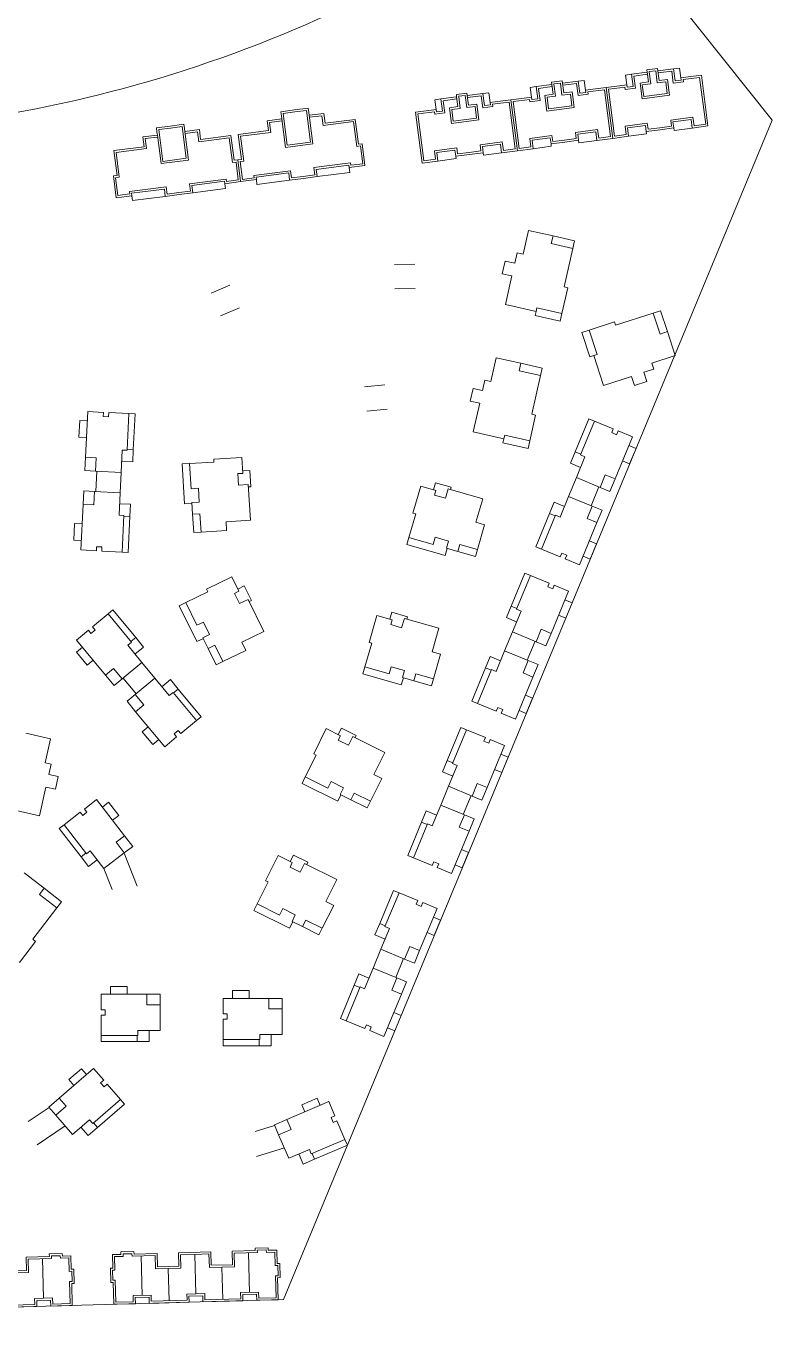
# Model space of a CAD drawing. Extents: x 188590 to 251590, y -4075 to 40422.
# Drawn here: x 201238 to 203437, y -1087 to 2738 of the extents above; entities that cross this region are included whole.
import ezdxf

# ---------------------------------------------------------------- set-up
doc = ezdxf.new("R2010")
doc.units = 0
doc.header["$LTSCALE"] = 1000
doc.header["$MEASUREMENT"] = 0
doc.layers.add('140', color=2, linetype='Continuous', lineweight=5)

msp = doc.modelspace()

# ---------------------------------------------------------------- linework, layer by layer
at = {"layer": '140', "color": 7}
for p, q in [((203437.1, 2460.8), (202849.9, 3198.3)), ((203069.3, 2602.1), (203022.9, 2596.1)), ((203099.3, 2613.3), (203068.4, 2609.3)), ((203068.4, 2609.3), (203069.3, 2602.1)), ((203069.3, 2602.1), (203073, 2573.6)), ((203094.2, 2606.5), (203075.1, 2604.1)), ((203075.1, 2604.1), (203075.3, 2602.9)), ((203075.3, 2602.9), (203079.7, 2568.4)), ((203098.8, 2570.8), (203094.2, 2606.5)), ((203100.3, 2606.1), (203099.3, 2613.3)), ((203104, 2577.6), (203099.3, 2613.3)), ((203146.7, 2612.1), (203100.3, 2606.1)), ((203141.5, 2605.4), (203101, 2600.2)), ((203146.1, 2569.7), (203141.5, 2605.4)), ((203164.5, 2614.5), (203146.7, 2612.1)), ((203151.3, 2576.4), (203146.7, 2612.1)), ((203168.2, 2585.9), (203164.5, 2614.5)), ((202788.5, 2565.7), (202742.1, 2559.7)), ((202818.5, 2576.9), (202787.5, 2572.9)), ((202787.5, 2572.9), (202788.5, 2565.7)), ((202788.5, 2565.7), (202792.2, 2537.2)), ((202813.3, 2570.2), (202794.3, 2567.7)), ((202794.3, 2567.7), (202794.4, 2566.5)), ((202794.4, 2566.5), (202798.9, 2532)), ((202817.9, 2534.5), (202813.3, 2570.2)), ((202819.4, 2569.7), (202818.5, 2576.9)), ((202823.1, 2541.2), (202818.5, 2576.9)), ((202865.8, 2575.8), (202819.4, 2569.7)), ((202860.6, 2569), (202820.2, 2563.8)), ((202865.3, 2533.3), (202860.6, 2569)), ((202883.7, 2578.1), (202865.8, 2575.8)), ((202870.4, 2540.1), (202865.8, 2575.8)), ((202887.4, 2549.5), (202883.7, 2578.1)), ((203008.8, 2565.2), (202987.3, 2562.5)), ((203005.1, 2593.8), (203022.9, 2596.1)), ((203008.8, 2565.2), (203005.1, 2593.8)), ((203009.7, 2558.1), (203008.8, 2565.2)), ((203022.9, 2596.1), (203027.5, 2560.4)), ((203070.1, 2596.2), (203029.6, 2590.9)), ((203029.6, 2590.9), (203034.3, 2555.2)), ((203073, 2573.6), (203048, 2570.3)), ((203048, 2570.3), (203054, 2523.9)), ((203079.7, 2568.4), (203054.7, 2565.1)), ((203054.7, 2565.1), (203059.2, 2530.6)), ((203123.8, 2574.1), (203098.8, 2570.8)), ((203129, 2580.8), (203104, 2577.6)), ((203128.2, 2539.6), (203123.8, 2574.1)), ((203135, 2534.4), (203129, 2580.8)), ((203175.9, 2573.6), (203146.1, 2569.7)), ((203169.1, 2578.8), (203151.3, 2576.4)), ((203189.6, 2588.7), (203168.2, 2585.9)), ((203168.2, 2585.9), (203169.1, 2578.8)), ((203190.4, 2582.7), (203174.9, 2580.7)), ((203174.9, 2580.7), (203175.9, 2573.6)), ((203228.9, 2593.8), (203189.6, 2588.7)), ((203223.7, 2587), (203190.4, 2582.7)), ((203241.6, 2449), (203223.7, 2587)), ((203248.3, 2443.8), (203228.9, 2593.8)), ((202507.6, 2529.3), (202461.2, 2523.3)), ((202537.6, 2540.5), (202506.7, 2536.5)), ((202506.7, 2536.5), (202507.6, 2529.3)), ((202507.6, 2529.3), (202511.3, 2500.8)), ((202532.4, 2533.8), (202513.4, 2531.3)), ((202513.4, 2531.3), (202513.6, 2530.1)), ((202513.6, 2530.1), (202518, 2495.6)), ((202537.1, 2498.1), (202532.4, 2533.8)), ((202538.6, 2533.4), (202537.6, 2540.5)), ((202542.3, 2504.8), (202537.6, 2540.5)), ((202585, 2539.4), (202538.6, 2533.4)), ((202579.8, 2532.6), (202539.3, 2527.4)), ((202584.4, 2496.9), (202579.8, 2532.6)), ((202602.8, 2541.7), (202585, 2539.4)), ((202589.6, 2503.7), (202585, 2539.4)), ((202606.5, 2513.1), (202602.8, 2541.7)), ((202706.5, 2526.1), (202667.2, 2521)), ((202727.9, 2528.8), (202706.5, 2526.1)), ((202724.2, 2557.4), (202742.1, 2559.7)), ((202727.9, 2528.8), (202724.2, 2557.4)), ((202728.8, 2521.7), (202727.9, 2528.8)), ((202742.1, 2559.7), (202746.7, 2524)), ((202789.2, 2559.8), (202748.8, 2554.5)), ((202748.8, 2554.5), (202753.4, 2518.8)), ((202792.2, 2537.2), (202767.2, 2533.9)), ((202767.2, 2533.9), (202773.2, 2487.5)), ((202798.9, 2532), (202773.9, 2528.8)), ((202773.9, 2528.8), (202778.4, 2494.2)), ((202842.9, 2537.7), (202817.9, 2534.5)), ((202848.1, 2544.4), (202823.1, 2541.2)), ((202847.4, 2503.2), (202842.9, 2537.7)), ((202854.1, 2498), (202848.1, 2544.4)), ((202895, 2537.2), (202865.3, 2533.3)), ((202888.3, 2542.4), (202870.4, 2540.1)), ((202908.8, 2552.3), (202887.4, 2549.5)), ((202887.4, 2549.5), (202888.3, 2542.4)), ((202909.6, 2546.3), (202894.1, 2544.3)), ((202894.1, 2544.3), (202895, 2537.2)), ((202948.1, 2557.4), (202908.8, 2552.3)), ((202942.9, 2550.6), (202909.6, 2546.3)), ((202960.8, 2412.6), (202942.9, 2550.6)), ((202987.3, 2562.5), (202948.1, 2557.4)), ((202967.5, 2407.4), (202948.1, 2557.4)), ((202948.1, 2557.4), (202967.5, 2407.4)), ((202988.1, 2556.5), (202954.8, 2552.2)), ((202954.8, 2552.2), (202972.7, 2414.1)), ((203003.6, 2558.5), (202988.1, 2556.5)), ((203004.5, 2551.4), (203003.6, 2558.5)), ((203034.3, 2555.2), (203004.5, 2551.4)), ((203027.5, 2560.4), (203009.7, 2558.1)), ((203054, 2523.9), (203135, 2534.4)), ((203059.2, 2530.6), (203128.2, 2539.6)), ((202029.8, 2491), (201989.3, 2485.8)), ((202029.8, 2491), (202070.2, 2496.3)), ((202065.1, 2489.5), (202030.5, 2485.1)), ((202077.2, 2396.1), (202065.1, 2489.5)), ((202070.2, 2496.3), (202071.9, 2483.8)), ((202425.6, 2489.7), (202386.4, 2484.6)), ((202447, 2492.5), (202425.6, 2489.7)), ((202443.3, 2521), (202461.2, 2523.3)), ((202447, 2492.5), (202443.3, 2521)), ((202448, 2485.3), (202447, 2492.5)), ((202465.8, 2487.6), (202448, 2485.3)), ((202461.2, 2523.3), (202465.8, 2487.6)), ((202508.4, 2523.4), (202467.9, 2518.1)), ((202467.9, 2518.1), (202472.5, 2482.4)), ((202511.3, 2500.8), (202486.3, 2497.5)), ((202486.3, 2497.5), (202492.3, 2451.1)), ((202518, 2495.6), (202493, 2492.4)), ((202493, 2492.4), (202497.5, 2457.9)), ((202562.1, 2501.3), (202537.1, 2498.1)), ((202567.2, 2508), (202542.3, 2504.8)), ((202566.5, 2466.8), (202562.1, 2501.3)), ((202573.3, 2461.6), (202567.2, 2508)), ((202614.2, 2500.8), (202584.4, 2496.9)), ((202607.4, 2506), (202589.6, 2503.7)), ((202627.9, 2515.9), (202606.5, 2513.1)), ((202606.5, 2513.1), (202607.4, 2506)), ((202628.7, 2509.9), (202613.2, 2507.9)), ((202613.2, 2507.9), (202614.2, 2500.8)), ((202667.2, 2521), (202627.9, 2515.9)), ((202662, 2514.3), (202628.7, 2509.9)), ((202679.9, 2376.2), (202662, 2514.3)), ((202686.6, 2371), (202667.2, 2521)), ((202667.2, 2521), (202686.6, 2371)), ((202707.3, 2520.1), (202673.9, 2515.8)), ((202673.9, 2515.8), (202691.8, 2377.8)), ((202722.7, 2522.1), (202707.3, 2520.1)), ((202723.6, 2515), (202722.7, 2522.1)), ((202753.4, 2518.8), (202723.6, 2515)), ((202746.7, 2524), (202728.8, 2521.7)), ((202773.2, 2487.5), (202854.1, 2498)), ((202778.4, 2494.2), (202847.4, 2503.2)), ((201663.2, 2443.5), (201703.7, 2448.8)), ((201703.7, 2448.8), (201705.3, 2436.3)), ((201992, 2464.7), (201949.2, 2459.2)), ((201949.2, 2459.2), (201952.9, 2430.2)), ((201992.8, 2458.8), (201955.9, 2454)), ((201955.9, 2454), (201959.7, 2425.1)), ((201989.3, 2485.8), (201990.9, 2473.3)), ((201990.9, 2473.3), (201992, 2464.7)), ((201992, 2464.7), (202003, 2380.5)), ((202030.5, 2485.1), (201996, 2480.6)), ((201996, 2480.6), (202008.1, 2387.2)), ((201996.9, -1012.1), (203437.1, 2460.8)), ((202071.9, 2483.8), (202073, 2475.2)), ((202073, 2475.2), (202115.8, 2480.8)), ((202083.9, 2391), (202073, 2475.2)), ((202073.7, 2469.3), (202110.6, 2474)), ((202110.6, 2474), (202114.4, 2445.1)), ((202114.4, 2445.1), (202203.6, 2456.7)), ((202115.8, 2480.8), (202119.6, 2451.8)), ((202119.6, 2451.8), (202208.8, 2463.4)), ((202203.6, 2456.7), (202213.1, 2383.5)), ((202208.8, 2463.4), (202218.3, 2390.2)), ((202386.4, 2484.6), (202405.8, 2334.6)), ((202426.4, 2483.7), (202393.1, 2479.4)), ((202393.1, 2479.4), (202411, 2341.4)), ((202441.9, 2485.7), (202426.4, 2483.7)), ((202442.8, 2478.6), (202441.9, 2485.7)), ((202472.5, 2482.4), (202442.8, 2478.6)), ((202492.3, 2451.1), (202573.3, 2461.6)), ((202497.5, 2457.9), (202566.5, 2466.8)), ((203003.9, 2443.6), (203069.4, 2452.1)), ((203069.4, 2452.1), (203071.7, 2434.2)), ((203138.4, 2461), (203203.9, 2469.5)), ((203140.7, 2443.2), (203138.4, 2461)), ((203145.1, 2455.8), (203198.7, 2462.8)), ((203147.5, 2438), (203145.1, 2455.8)), ((203198.7, 2462.8), (203201.9, 2437.8)), ((203203.9, 2469.5), (203207.1, 2444.5)), ((203207.1, 2444.5), (203241.6, 2449)), ((201625.5, 2417.2), (201582.7, 2411.7)), ((201582.7, 2411.7), (201586.4, 2382.7)), ((201626.3, 2411.3), (201589.4, 2406.5)), ((201663.2, 2443.5), (201622.8, 2438.3)), ((201622.8, 2438.3), (201624.4, 2425.8)), ((201624.4, 2425.8), (201625.5, 2417.2)), ((201625.5, 2417.2), (201636.4, 2333)), ((201664, 2437.6), (201629.5, 2433.1)), ((201629.5, 2433.1), (201641.6, 2339.7)), ((201698.5, 2442.1), (201664, 2437.6)), ((201710.6, 2348.6), (201698.5, 2442.1)), ((201705.3, 2436.3), (201706.4, 2427.7)), ((201706.4, 2427.7), (201749.3, 2433.3)), ((201717.3, 2343.5), (201706.4, 2427.7)), ((201707.2, 2421.8), (201744.1, 2426.5)), ((201744.1, 2426.5), (201747.8, 2397.6)), ((201749.3, 2433.3), (201753, 2404.3)), ((201753, 2404.3), (201842.3, 2415.9)), ((201842.3, 2415.9), (201851.8, 2342.7)), ((201952.9, 2430.2), (201863.7, 2418.7)), ((201863.7, 2418.7), (201873.2, 2345.5)), ((201959.7, 2425.1), (201870.4, 2413.5)), ((201870.4, 2413.5), (201879.9, 2340.3)), ((202723.1, 2407.2), (202788.5, 2415.7)), ((202788.5, 2415.7), (202790.9, 2397.8)), ((202857.6, 2424.6), (202923, 2433.1)), ((202859.9, 2406.8), (202857.6, 2424.6)), ((202864.3, 2419.5), (202917.8, 2426.4)), ((202866.6, 2401.6), (202864.3, 2419.5)), ((202917.8, 2426.4), (202921.1, 2401.4)), ((202923, 2433.1), (202926.3, 2408.1)), ((202926.3, 2408.1), (202960.8, 2412.6)), ((202967.5, 2407.4), (203013.9, 2413.4)), ((202972.7, 2414.1), (203007.2, 2418.6)), ((203007.2, 2418.6), (203003.9, 2443.6)), ((203010.7, 2438.4), (203064.2, 2445.4)), ((203013.9, 2413.4), (203010.7, 2438.4)), ((203013.9, 2413.4), (203067.5, 2420.4)), ((203064.2, 2445.4), (203066.5, 2427.5)), ((203066.5, 2427.5), (203107, 2432.8)), ((203067.5, 2420.4), (203066.5, 2427.5)), ((203071.7, 2434.2), (203106.2, 2438.7)), ((203106.2, 2438.7), (203140.7, 2443.2)), ((203107, 2432.8), (203147.5, 2438)), ((203148.4, 2430.9), (203147.5, 2438)), ((203201.9, 2437.8), (203148.4, 2430.9)), ((203201.9, 2437.8), (203248.3, 2443.8)), ((201586.4, 2382.7), (201497.2, 2371.2)), ((201593.1, 2377.6), (201503.9, 2366)), ((201589.4, 2406.5), (201593.1, 2377.6)), ((201747.8, 2397.6), (201837.1, 2409.2)), ((201837.1, 2409.2), (201846.6, 2336)), ((202003, 2380.5), (202083.9, 2391)), ((202008.1, 2387.2), (202077.2, 2396.1)), ((202213.1, 2383.5), (202223.8, 2384.9)), ((202218.3, 2390.2), (202229, 2391.6)), ((202223.8, 2384.9), (202230.6, 2332.5)), ((202229, 2391.6), (202237.3, 2327.3)), ((202442.2, 2370.8), (202507.7, 2379.3)), ((202449, 2365.6), (202502.5, 2372.6)), ((202502.5, 2372.6), (202504.8, 2354.7)), ((202507.7, 2379.3), (202510, 2361.5)), ((202576.7, 2388.3), (202642.2, 2396.7)), ((202579, 2370.4), (202576.7, 2388.3)), ((202583.4, 2383.1), (202637, 2390)), ((202585.7, 2365.2), (202583.4, 2383.1)), ((202637, 2390), (202640.2, 2365)), ((202642.2, 2396.7), (202645.4, 2371.7)), ((202645.4, 2371.7), (202679.9, 2376.2)), ((202686.6, 2371), (202733, 2377)), ((202691.8, 2377.8), (202726.3, 2382.2)), ((202726.3, 2382.2), (202723.1, 2407.2)), ((202729.8, 2402), (202783.4, 2409)), ((202733, 2377), (202729.8, 2402)), ((202733, 2377), (202786.6, 2384)), ((202783.4, 2409), (202785.7, 2391.1)), ((202785.7, 2391.1), (202826.1, 2396.4)), ((202786.6, 2384), (202785.7, 2391.1)), ((202790.9, 2397.8), (202825.4, 2402.3)), ((202825.4, 2402.3), (202859.9, 2406.8)), ((202826.1, 2396.4), (202866.6, 2401.6)), ((202867.5, 2394.5), (202866.6, 2401.6)), ((202921.1, 2401.4), (202867.5, 2394.5)), ((202921.1, 2401.4), (202967.5, 2407.4)), ((201497.2, 2371.2), (201506.6, 2298)), ((201503.9, 2366), (201513.4, 2292.8)), ((201636.4, 2333), (201717.3, 2343.5)), ((201641.6, 2339.7), (201710.6, 2348.6)), ((201846.6, 2336), (201857.3, 2337.4)), ((201851.8, 2342.7), (201862.5, 2344.1)), ((201857.3, 2337.4), (201864.1, 2285)), ((201873.2, 2345.5), (201862.5, 2344.1)), ((201862.5, 2344.1), (201870.8, 2279.9)), ((201862.5, 2344.1), (201870.8, 2279.9)), ((201879.9, 2340.3), (201869.2, 2338.9)), ((201869.2, 2338.9), (201876, 2286.6)), ((202195.2, 2335.2), (202086.9, 2321.2)), ((202196.1, 2328), (202195.2, 2335.2)), ((202405.8, 2334.6), (202452.2, 2340.7)), ((202411, 2341.4), (202445.5, 2345.8)), ((202445.5, 2345.8), (202442.2, 2370.8)), ((202452.2, 2340.7), (202449, 2365.6)), ((202452.2, 2340.7), (202505.7, 2347.6)), ((202504.8, 2354.7), (202545.3, 2360)), ((202505.7, 2347.6), (202504.8, 2354.7)), ((202510, 2361.5), (202544.5, 2365.9)), ((202544.5, 2365.9), (202579, 2370.4)), ((202545.3, 2360), (202585.7, 2365.2)), ((202586.7, 2358.1), (202585.7, 2365.2)), ((202640.2, 2365), (202586.7, 2358.1)), ((202640.2, 2365), (202686.6, 2371)), ((201506.6, 2298), (201495.9, 2296.6)), ((201495.9, 2296.6), (201504.3, 2232.4)), ((201909.6, 2298.2), (202017.9, 2312.2)), ((201910.5, 2291), (201909.6, 2298.2)), ((201916.3, 2293), (202012.7, 2305.5)), ((202012.7, 2305.5), (202015.4, 2284.1)), ((202017.9, 2312.2), (202020.6, 2290.8)), ((202020.6, 2290.8), (202055.1, 2295.3)), ((202089.6, 2299.7), (202055.1, 2295.3)), ((202086.9, 2321.2), (202089.6, 2299.7)), ((202190, 2328.5), (202093.6, 2316)), ((202093.6, 2316), (202096.4, 2294.6)), ((202096.4, 2294.6), (202192.8, 2307)), ((202190.9, 2321.3), (202190, 2328.5)), ((202237.3, 2327.3), (202190.9, 2321.3)), ((202192.8, 2307), (202190.9, 2321.3)), ((202230.6, 2332.5), (202196.1, 2328)), ((201513.4, 2292.8), (201502.6, 2291.4)), ((201502.6, 2291.4), (201509.4, 2239.1)), ((201543, 2250.7), (201651.3, 2264.7)), ((201549.7, 2245.5), (201646.1, 2258)), ((201646.1, 2258), (201648.9, 2236.6)), ((201651.3, 2264.7), (201654.1, 2243.3)), ((201828.6, 2287.7), (201720.3, 2273.7)), ((201720.3, 2273.7), (201723.1, 2252.2)), ((201823.5, 2281), (201727.1, 2268.5)), ((201727.1, 2268.5), (201729.8, 2247.1)), ((201729.8, 2247.1), (201826.2, 2259.6)), ((201824.4, 2273.8), (201823.5, 2281)), ((201870.8, 2279.9), (201824.4, 2273.8)), ((201826.2, 2259.6), (201824.4, 2273.8)), ((201829.6, 2280.6), (201828.6, 2287.7)), ((201864.1, 2285), (201829.6, 2280.6)), ((201870.8, 2279.9), (201917.2, 2285.9)), ((201876, 2286.6), (201910.5, 2291)), ((201917.2, 2285.9), (201916.3, 2293)), ((201917.2, 2285.9), (201919.1, 2271.6)), ((201919.1, 2271.6), (202015.4, 2284.1)), ((202015.4, 2284.1), (202055.9, 2289.3)), ((202096.4, 2294.6), (202055.9, 2289.3)), ((201504.3, 2232.4), (201550.7, 2238.4)), ((201509.4, 2239.1), (201543.9, 2243.6)), ((201543.9, 2243.6), (201543, 2250.7)), ((201550.7, 2238.4), (201549.7, 2245.5)), ((201550.7, 2238.4), (201552.5, 2224.1)), ((201552.5, 2224.1), (201648.9, 2236.6)), ((201648.9, 2236.6), (201689.4, 2241.8)), ((201654.1, 2243.3), (201688.6, 2247.8)), ((201723.1, 2252.2), (201688.6, 2247.8)), ((201729.8, 2247.1), (201689.4, 2241.8)), ((202719, 2136.3), (202703.2, 2066.1)), ((202791.6, 2120), (202719, 2136.3)), ((202786.6, 2097.7), (202791.6, 2120)), ((202854.8, 2105.8), (202791.6, 2120)), ((202849.8, 2083.5), (202854.8, 2105.8)), ((202685.6, 2070), (202678.8, 2039.6)), ((202703.2, 2066.1), (202685.6, 2070)), ((202849.8, 2083.5), (202786.6, 2097.7)), ((202824.2, 1970), (202849.8, 2083.5)), ((202384.3, 2037.3), (202324.3, 2036.3)), ((202650.7, 2045.9), (202642.2, 2008.4)), ((202678.8, 2039.6), (202650.7, 2045.9)), ((202642.2, 2008.4), (202670.3, 2002.1)), ((202670.3, 2002.1), (202651.4, 1917.8)), ((201838.9, 1974.7), (201783.7, 1951.2)), ((202385.4, 1965.3), (202325.4, 1964.3)), ((202817.7, 1891.5), (202834.8, 1967.6)), ((202834.8, 1967.6), (202824.2, 1970)), ((202651.4, 1917.8), (202741.5, 1897.5)), ((201867.1, 1908.4), (201811.9, 1884.9)), ((202738.9, 1885.8), (202741.5, 1897.5)), ((202812.7, 1869.2), (202738.9, 1885.8)), ((202741.5, 1897.5), (202743.9, 1908.1)), ((202743.9, 1908.1), (202817.7, 1891.5)), ((202817.7, 1891.5), (202812.7, 1869.2)), ((202976.1, 1856.8), (203086.8, 1892.8)), ((203086.8, 1892.8), (203108.5, 1899.9)), ((203086.8, 1892.8), (203106.9, 1831.2)), ((203108.5, 1899.9), (203128.6, 1838.2)), ((202898.6, 1842.9), (202876.9, 1835.8)), ((202898.6, 1842.9), (202972.8, 1867)), ((202922, 1771), (202898.6, 1842.9)), ((202972.8, 1867), (202976.1, 1856.8)), ((203106.9, 1831.2), (203128.6, 1838.2)), ((203128.6, 1838.2), (203151.6, 1767.5)), ((202876.9, 1835.8), (202900.4, 1763.9)), ((202624.2, 1761.4), (202608.4, 1691.2)), ((202696.8, 1745.1), (202624.2, 1761.4)), ((202900.4, 1763.9), (202911.8, 1767.7)), ((202911.8, 1767.7), (202922, 1771)), ((202940.4, 1679.8), (202911.8, 1767.7)), ((203151.6, 1767.5), (203083.1, 1745.2)), ((202691.8, 1722.9), (202696.8, 1745.1)), ((202755, 1708.7), (202691.8, 1722.9)), ((202760, 1730.9), (202696.8, 1745.1)), ((202755, 1708.7), (202760, 1730.9)), ((203088.7, 1728.1), (203059, 1718.4)), ((203083.1, 1745.2), (203088.7, 1728.1)), ((202590.9, 1695.1), (202584, 1664.7)), ((202608.4, 1691.2), (202590.9, 1695.1)), ((202729.5, 1595.1), (202755, 1708.7)), ((203022.5, 1706.5), (202940.4, 1679.8)), ((203031.4, 1679.2), (203022.5, 1706.5)), ((203068, 1691), (203031.4, 1679.2)), ((203059, 1718.4), (203068, 1691)), ((202296, 1681.4), (202236.3, 1676)), ((202555.9, 1671), (202547.5, 1633.6)), ((202584, 1664.7), (202555.9, 1671)), ((202302.5, 1609.6), (202242.7, 1604.3)), ((202547.5, 1633.6), (202575.6, 1627.2)), ((202575.6, 1627.2), (202556.6, 1542.9)), ((201394.2, 1527.2), (201396.7, 1576.3)), ((201396.7, 1576.3), (201419.5, 1575.2)), ((201420.8, 1602.8), (201414.1, 1468.5)), ((201466.4, 1600.5), (201420.8, 1602.8)), ((201465.8, 1588.5), (201466.4, 1600.5)), ((201481.4, 1587.7), (201465.8, 1588.5)), ((201482, 1599.7), (201481.4, 1587.7)), ((201541.9, 1596.7), (201482, 1599.7)), ((201536.5, 1488.8), (201541.9, 1596.7)), ((201559.9, 1595.8), (201541.9, 1596.7)), ((201554.6, 1490.3), (201559.9, 1595.8)), ((202722.9, 1516.6), (202740, 1592.7)), ((202740, 1592.7), (202729.5, 1595.1)), ((202856.7, 1484.2), (202897.2, 1581.8)), ((202872.4, 1475.1), (202913.8, 1574.9)), ((202897.2, 1581.8), (202913.8, 1574.9)), ((202913.8, 1574.9), (202969.2, 1551.9)), ((202556.6, 1542.9), (202646.8, 1522.7)), ((202646.8, 1522.7), (202649.1, 1533.2)), ((202649.1, 1533.2), (202722.9, 1516.6)), ((202969.2, 1551.9), (202964.6, 1540.8)), ((202964.6, 1540.8), (202979, 1534.8)), ((202979, 1534.8), (202983.6, 1545.9)), ((202983.6, 1545.9), (203025.7, 1528.5)), ((201417, 1526.1), (201394.2, 1527.2)), ((202644.1, 1511), (202646.8, 1522.7)), ((202717.9, 1494.4), (202644.1, 1511)), ((202722.9, 1516.6), (202717.9, 1494.4)), ((203025.7, 1528.5), (202974.3, 1404.3)), ((203036.2, 1494.2), (203015.2, 1503)), ((203017.4, 1448.8), (203036.2, 1494.2)), ((201414.1, 1468.5), (201412.1, 1429)), ((201414.1, 1468.5), (201445.3, 1467)), ((201445.3, 1467), (201443.3, 1427.4)), ((201518.8, 1423.6), (201522.1, 1489.6)), ((201520.4, 1456), (201552.8, 1454.4)), ((201522.1, 1489.6), (201536.5, 1488.8)), ((201554.6, 1490.3), (201536.6, 1491.2)), ((201552.8, 1454.4), (201554.6, 1490.3)), ((201720.4, 1450), (201792.3, 1454.3)), ((201791.8, 1462.7), (201874.5, 1467.6)), ((201792.3, 1454.3), (201791.8, 1462.7)), ((201874.5, 1467.6), (201877.2, 1420.9)), ((202842.9, 1451), (202856.7, 1484.2)), ((202856.7, 1484.2), (202873.3, 1477.3)), ((202860.4, 1408.6), (202885.7, 1469.6)), ((202885.7, 1469.6), (202872.4, 1475.1)), ((202996.3, 1457.5), (203017.4, 1448.8)), ((201412.1, 1429), (201443.3, 1427.4)), ((201443.3, 1427.4), (201518.8, 1423.6)), ((201446.9, 1427.2), (201443.9, 1367.3)), ((201518.8, 1423.6), (201515.8, 1363.7)), ((201698.9, 1448.7), (201720.4, 1450)), ((201705.9, 1331.3), (201698.9, 1448.7)), ((201724.9, 1375.7), (201720.4, 1450)), ((201877.2, 1420.9), (201862.9, 1420)), ((201862.9, 1420), (201864.9, 1386.5)), ((201898.4, 1429.4), (201876.8, 1428.1)), ((201901.2, 1381.5), (201898.4, 1429.4)), ((202872.8, 1438.6), (202842.9, 1451)), ((202945.4, 1416.3), (202930.3, 1379.7)), ((202974.3, 1404.3), (202945.4, 1416.3)), ((201864.9, 1386.5), (201893.6, 1388.2)), ((201893.6, 1388.2), (201899.9, 1282.8)), ((201894.1, 1381), (201901.2, 1381.5)), ((202378.7, 1303.9), (202401.6, 1383.5)), ((202401.6, 1383.5), (202446.6, 1370.5)), ((202445.7, 1393.3), (202439.7, 1372.5)), ((202491.8, 1380), (202445.7, 1393.3)), ((202489.8, 1373.1), (202491.8, 1380)), ((202860.5, 1408.6), (202837.5, 1353.2)), ((202930.3, 1379.7), (202860.4, 1408.6)), ((202927, 1381), (202904, 1325.6)), ((202959.1, 1367.7), (202930.3, 1379.7)), ((202974.3, 1404.3), (202959.1, 1367.7)), ((201407.2, 1329.5), (201409.1, 1369)), ((201409.1, 1369), (201440.3, 1367.5)), ((201438.3, 1327.9), (201440.3, 1367.5)), ((201440.3, 1367.5), (201515.8, 1363.7)), ((201515.8, 1363.7), (201512.5, 1297.8)), ((201746.4, 1377), (201724.9, 1375.7)), ((201748.9, 1336.3), (201746.4, 1377)), ((202446.6, 1370.5), (202442.6, 1356.7)), ((202442.6, 1356.7), (202474.9, 1347.4)), ((202474.9, 1347.4), (202482.9, 1375.1)), ((202482.9, 1375.1), (202584.4, 1345.9)), ((202584.4, 1345.9), (202564.5, 1276.7)), ((202837.4, 1353.2), (202812.2, 1292.2)), ((202907.3, 1324.2), (202837.4, 1353.2)), ((201400.4, 1195.3), (201407.2, 1329.5)), ((201407.2, 1329.5), (201438.3, 1327.9)), ((201514.2, 1331.3), (201546.6, 1329.7)), ((201546.6, 1329.7), (201544.8, 1293.8)), ((201727.5, 1332.6), (201705.9, 1331.3)), ((201727.3, 1335), (201748.9, 1336.3)), ((201729.4, 1300.3), (201727.3, 1335)), ((201751, 1301.5), (201729.4, 1300.3)), ((201754.2, 1247.6), (201751, 1301.5)), ((202366.9, 1232.4), (202386.8, 1301.6)), ((202386.8, 1301.6), (202378.7, 1303.9)), ((202781.3, 1302.4), (202740.9, 1204.9)), ((202795.1, 1335.7), (202781.3, 1302.4)), ((202781.3, 1302.4), (202797.9, 1295.5)), ((202825, 1323.3), (202795.1, 1335.7)), ((202892.1, 1287.7), (202907.3, 1324.2)), ((202936.1, 1312.3), (202907.3, 1324.2)), ((202920.9, 1275.7), (202936.1, 1312.3)), ((201381.5, 1273.1), (201379.1, 1224)), ((201404.3, 1272), (201381.5, 1273.1)), ((201512.5, 1297.8), (201526.9, 1297.1)), ((201526.9, 1297.1), (201521.5, 1189.2)), ((201544.8, 1293.8), (201526.8, 1294.7)), ((201544.8, 1293.8), (201539.5, 1188.3)), ((201732.6, 1246.4), (201729.4, 1300.3)), ((201899.9, 1282.8), (201828.1, 1278.5)), ((201828.1, 1278.5), (201829.6, 1252.2)), ((202564.5, 1276.7), (202589.8, 1269.4)), ((202589.8, 1269.4), (202568.9, 1196.7)), ((202798.9, 1297.7), (202757.5, 1198)), ((202812.2, 1292.2), (202798.9, 1297.7)), ((202869.4, 1151.5), (202920.9, 1275.7)), ((202920.9, 1275.7), (202892.1, 1287.7)), ((201754.2, 1247.6), (201732.6, 1246.4)), ((201829.6, 1252.2), (201754.2, 1247.6)), ((202360.9, 1211.6), (202366.9, 1232.4)), ((202438.4, 1211.8), (202366.9, 1232.4)), ((202444.4, 1232.6), (202438.4, 1211.8)), ((202483.6, 1221.3), (202444.4, 1232.6)), ((201379.1, 1224), (201401.8, 1222.8)), ((201446, 1193), (201400.4, 1195.3)), ((201446.6, 1205), (201446, 1193)), ((201462.2, 1204.2), (201446.6, 1205)), ((201461.6, 1192.2), (201462.2, 1204.2)), ((201521.5, 1189.2), (201461.6, 1192.2)), ((201539.5, 1188.3), (201521.5, 1189.2)), ((202473.9, 1179.1), (202360.9, 1211.6)), ((202479.9, 1199.9), (202473.9, 1179.1)), ((202477.6, 1200.5), (202483.6, 1221.3)), ((202511, 1190.9), (202477.6, 1200.5)), ((202517, 1211.7), (202511, 1190.9)), ((202562.9, 1176), (202511, 1190.9)), ((202568.9, 1196.7), (202517, 1211.7)), ((202568.9, 1196.7), (202562.9, 1176)), ((202740.9, 1204.9), (202757.5, 1198)), ((202757.5, 1198), (202812.9, 1175)), ((202812.9, 1175), (202817.5, 1186.1)), ((202817.5, 1186.1), (202831.9, 1180.1)), ((202898.9, 1222.5), (202919.9, 1213.8)), ((202919.9, 1213.8), (202901.1, 1168.3)), ((202831.9, 1180.1), (202827.3, 1169)), ((202827.3, 1169), (202869.4, 1151.5)), ((202901.1, 1168.3), (202880, 1177)), ((201770.5, 1079.6), (201844.9, 1115.8)), ((201844.9, 1115.8), (201865.4, 1073.8)), ((202668.2, 1029.7), (202708.7, 1127.3)), ((202684, 1020.6), (202725.3, 1120.4)), ((202708.7, 1127.3), (202725.3, 1120.4)), ((202725.3, 1120.4), (202780.7, 1097.4)), ((201709.5, 1040.5), (201774.2, 1072)), ((201774.2, 1072), (201770.5, 1079.6)), ((201865.4, 1073.8), (201852.5, 1067.5)), ((201881.7, 1089.7), (201862.3, 1080.2)), ((201902.7, 1046.6), (201881.7, 1089.7)), ((202780.7, 1097.4), (202776.2, 1086.3)), ((202776.2, 1086.3), (202790.6, 1080.4)), ((202837.3, 1074), (202785.8, 949.8)), ((202790.6, 1080.4), (202795.2, 1091.4)), ((202795.2, 1091.4), (202837.3, 1074)), ((201690, 1031), (201709.5, 1040.5)), ((201742.1, 973.6), (201709.5, 1040.5)), ((201852.5, 1067.5), (201867.2, 1037.3)), ((201867.2, 1037.3), (201893.1, 1049.9)), ((201893.1, 1049.9), (201939.4, 954.9)), ((201896.3, 1043.4), (201902.7, 1046.6)), ((202847.8, 1039.7), (202826.7, 1048.5)), ((202828.9, 994.3), (202847.8, 1039.7)), ((201480.4, 1007.2), (201434.1, 968.9)), ((201494.2, 1018.6), (201480.4, 1007.2)), ((201549.2, 923.9), (201480.4, 1007.2)), ((201561.6, 937.3), (201494.2, 1018.6)), ((201741.6, 925.3), (201690, 1031)), ((202249.3, 922.7), (202272.2, 1002.3)), ((202272.2, 1002.3), (202317.2, 989.3)), ((202316.2, 1012.1), (202310.2, 991.3)), ((202362.3, 998.8), (202316.2, 1012.1)), ((202360.3, 991.9), (202362.3, 998.8)), ((202654.5, 996.5), (202668.2, 1029.7)), ((202684.4, 984.1), (202654.5, 996.5)), ((202668.2, 1029.7), (202684.9, 1022.9)), ((202672, 954.2), (202697.3, 1015.1)), ((202697.3, 1015.1), (202684, 1020.6)), ((202807.9, 1003), (202828.9, 994.3)), ((201422.1, 958.9), (201387, 929.9)), ((201429.8, 949.7), (201422.1, 958.9)), ((201441.8, 959.6), (201429.8, 949.7)), ((201434.1, 968.9), (201441.8, 959.6)), ((201761.5, 983), (201742.1, 973.6)), ((201779.3, 946.4), (201761.5, 983)), ((202317.2, 989.3), (202313.2, 975.5)), ((202313.2, 975.5), (202345.5, 966.2)), ((202345.5, 966.2), (202353.4, 993.9)), ((202353.4, 993.9), (202454.9, 964.7)), ((202454.9, 964.7), (202435, 895.5)), ((202757, 961.8), (202741.8, 925.2)), ((202785.8, 949.8), (202757, 961.8)), ((201387, 929.9), (201472.7, 826.3)), ((201538.1, 914.8), (201549.2, 923.9)), ((201561.6, 937.3), (201547.7, 925.8)), ((201584.5, 909.5), (201561.6, 937.3)), ((201761, 934.7), (201741.6, 925.3)), ((201759.9, 936.9), (201779.3, 946.4)), ((201775.2, 905.6), (201759.9, 936.9)), ((201939.4, 954.9), (201874.6, 923.4)), ((201874.6, 923.4), (201886.2, 899.7)), ((202237.4, 851.2), (202257.4, 920.4)), ((202257.4, 920.4), (202249.3, 922.7)), ((202672, 954.1), (202649, 898.7)), ((202741.8, 925.2), (202672, 954.2)), ((202738.5, 926.6), (202715.5, 871.1)), ((202770.6, 913.2), (202741.8, 925.2)), ((202785.8, 949.8), (202770.6, 913.2)), ((201387, 894.1), (201404.6, 908.6)), ((201418.4, 856.2), (201387, 894.1)), ((201580.2, 863.9), (201538.1, 914.8)), ((201559.5, 888.9), (201584.5, 909.5)), ((201794.6, 915.1), (201775.2, 905.6)), ((201798.8, 857.1), (201775.2, 905.6)), ((201818.3, 866.5), (201794.6, 915.1)), ((201886.2, 899.7), (201818.3, 866.5)), ((202435, 895.5), (202460.4, 888.2)), ((202460.4, 888.2), (202439.5, 815.5)), ((202606.6, 881.2), (202592.9, 847.9)), ((202636.6, 868.8), (202606.6, 881.2)), ((202649, 898.7), (202623.7, 837.7)), ((202718.8, 869.8), (202649, 898.7)), ((201436, 870.7), (201418.4, 856.2)), ((201472.7, 826.3), (201496.7, 846.2)), ((201496.7, 846.2), (201522, 815.7)), ((201522, 815.7), (201580.2, 863.9)), ((201580.2, 863.9), (201618.5, 817.7)), ((201818.3, 866.5), (201798.8, 857.1)), ((202231.5, 830.4), (202237.4, 851.2)), ((202308.9, 830.6), (202237.4, 851.2)), ((202314.9, 851.4), (202308.9, 830.6)), ((202354.1, 840.1), (202314.9, 851.4)), ((202592.9, 847.9), (202552.4, 750.4)), ((202610.4, 843.3), (202569, 743.5)), ((202592.9, 847.9), (202609.5, 841)), ((202623.7, 837.7), (202610.4, 843.3)), ((202703.6, 833.2), (202718.8, 869.8)), ((202747.6, 857.8), (202718.8, 869.8)), ((202732.5, 821.2), (202747.6, 857.8)), ((201472.7, 826.3), (201497.9, 795.8)), ((201497.9, 795.8), (201522, 815.7)), ((201524.7, 818), (201563, 771.8)), ((201560.2, 769.5), (201618.5, 817.7)), ((201618.5, 817.7), (201660.5, 766.9)), ((201639.1, 792.7), (201664.1, 813.4)), ((201664.1, 813.4), (201687, 785.7)), ((202344.5, 797.9), (202231.5, 830.4)), ((202350.5, 818.7), (202344.5, 797.9)), ((202348.2, 819.3), (202354.1, 840.1)), ((202381.6, 809.7), (202348.2, 819.3)), ((202387.6, 830.5), (202381.6, 809.7)), ((202433.5, 794.8), (202381.6, 809.7)), ((202439.5, 815.5), (202387.6, 830.5)), ((202439.5, 815.5), (202433.5, 794.8)), ((202681, 697.1), (202732.5, 821.2)), ((202732.5, 821.2), (202703.6, 833.2)), ((201536.2, 749.6), (201560.2, 769.5)), ((201585.5, 739), (201560.2, 769.5)), ((201660.5, 766.9), (201671.6, 776)), ((201671.6, 776), (201740.5, 692.8)), ((201687, 785.7), (201673.2, 774.2)), ((201687, 785.7), (201754.4, 704.3)), ((202710.4, 768), (202731.5, 759.3)), ((201561.4, 719.1), (201536.2, 749.6)), ((201561.4, 719.1), (201585.5, 739)), ((202552.4, 750.4), (202569, 743.5)), ((202569, 743.5), (202624.5, 720.5)), ((202624.5, 720.5), (202629.1, 731.6)), ((202629.1, 731.6), (202643.5, 725.6)), ((202731.5, 759.3), (202712.6, 713.8)), ((201647.1, 615.6), (201561.4, 719.1)), ((201740.5, 692.8), (201694.3, 654.6)), ((201754.4, 704.3), (201740.5, 692.8)), ((202643.5, 725.6), (202638.9, 714.5)), ((202638.9, 714.5), (202681, 697.1)), ((202712.6, 713.8), (202691.6, 722.6)), ((201237.7, 655.4), (201310.3, 639.1)), ((201598.2, 674.7), (201580.6, 660.2)), ((201580.6, 660.2), (201612, 622.3)), ((201686.6, 663.8), (201674.6, 653.9)), ((201674.6, 653.9), (201682.3, 644.6)), ((201694.3, 654.6), (201686.6, 663.8)), ((202086.3, 595.2), (202123.3, 669.3)), ((202123.3, 669.3), (202165.2, 648.3)), ((202168.4, 670.8), (202158.7, 651.5)), ((202211.3, 649.3), (202168.4, 670.8)), ((202479.7, 575.3), (202520.2, 672.8)), ((202495.4, 566.2), (202536.8, 665.9)), ((202520.2, 672.8), (202536.8, 665.9)), ((202536.8, 665.9), (202592.2, 643)), ((201310.3, 639.1), (201294.5, 568.8)), ((201612, 622.3), (201629.5, 636.8)), ((201682.3, 644.6), (201647.1, 615.6)), ((202165.2, 648.3), (202158.7, 635.4)), ((202158.7, 635.4), (202188.8, 620.4)), ((202188.8, 620.4), (202201.7, 646.1)), ((202201.7, 646.1), (202296.1, 598.8)), ((202208.1, 642.9), (202211.3, 649.3)), ((202592.2, 643), (202587.6, 631.9)), ((202587.6, 631.9), (202602, 625.9)), ((202648.8, 619.5), (202597.3, 495.4)), ((202602, 625.9), (202606.6, 637)), ((202606.6, 637), (202648.8, 619.5)), ((202061.5, 527.1), (202093.8, 591.5)), ((202093.8, 591.5), (202086.3, 595.2)), ((202296.1, 598.8), (202263.8, 534.5)), ((202465.9, 542), (202479.7, 575.3)), ((202479.7, 575.3), (202496.4, 568.4)), ((202659.2, 585.3), (202638.2, 594)), ((202640.4, 539.8), (202659.2, 585.3)), ((201294.5, 568.8), (201312.1, 564.9)), ((201312.1, 564.9), (201305.3, 534.5)), ((202495.9, 529.6), (202465.9, 542)), ((202483.5, 499.7), (202508.7, 560.7)), ((202508.7, 560.7), (202495.4, 566.2)), ((202619.3, 548.6), (202640.4, 539.8)), ((201305.3, 534.5), (201333.4, 528.2)), ((201333.4, 528.2), (201325, 490.7)), ((202051.8, 507.8), (202061.5, 527.1)), ((202157, 455.1), (202051.8, 507.8)), ((202128, 493.8), (202061.5, 527.1)), ((202137.7, 513.1), (202128, 493.8)), ((202174.2, 494.8), (202137.7, 513.1)), ((202287.4, 522.6), (202253.6, 455.1)), ((202263.8, 534.5), (202287.4, 522.6)), ((202483.5, 499.7), (202460.5, 444.2)), ((202553.3, 470.7), (202483.5, 499.7)), ((202568.5, 507.3), (202553.3, 470.7)), ((202597.3, 495.4), (202568.5, 507.3)), ((201296.9, 497), (201278, 412.7)), ((201325, 490.7), (201296.9, 497)), ((201410.4, 432.3), (201446.6, 460.1)), ((201446.6, 460.1), (201528.6, 353.7)), ((202166.7, 474.4), (202157, 455.1)), ((202164.5, 475.5), (202174.2, 494.8)), ((202195.6, 459.9), (202164.5, 475.5)), ((202205.3, 479.2), (202195.6, 459.9)), ((202243.9, 435.7), (202195.6, 459.9)), ((202253.6, 455.1), (202205.3, 479.2)), ((202550, 472.1), (202527, 416.7)), ((202582.1, 458.8), (202553.3, 470.7)), ((202597.3, 495.4), (202582.1, 458.8)), ((201278, 412.7), (201187.8, 432.9)), ((201350.6, 386.1), (201398.1, 422.8)), ((201398.1, 422.8), (201405.4, 413.3)), ((201405.4, 413.3), (201417.8, 422.8)), ((201417.8, 422.8), (201410.4, 432.3)), ((201481.5, 452.2), (201463.4, 438.3)), ((201511.5, 413.2), (201481.5, 452.2)), ((202253.6, 455.1), (202243.9, 435.7)), ((202418.1, 426.7), (202404.3, 393.5)), ((202448.1, 414.3), (202418.1, 426.7)), ((202460.5, 444.3), (202435.2, 383.3)), ((202530.3, 415.3), (202460.5, 444.3)), ((201336.3, 375.1), (201350.6, 386.1)), ((201416.5, 300.6), (201350.6, 386.1)), ((201493.4, 399.3), (201511.5, 413.2)), ((202404.3, 393.5), (202363.9, 295.9)), ((202421.9, 388.8), (202380.5, 289)), ((202404.3, 393.5), (202421, 386.6)), ((202435.2, 383.3), (202421.9, 388.8)), ((202515.1, 378.7), (202530.3, 415.3)), ((202559.1, 403.3), (202530.3, 415.3)), ((202544, 366.8), (202559.1, 403.3)), ((201400.8, 291.5), (201336.3, 375.1)), ((201528.6, 353.7), (201503.9, 334.6)), ((201528.6, 353.7), (201552.8, 322.3)), ((202492.5, 242.6), (202544, 366.8)), ((202544, 366.8), (202515.1, 378.7)), ((201427.9, 309.4), (201416.5, 300.6)), ((201468.2, 257.1), (201427.9, 309.4)), ((201503.9, 334.6), (201528.1, 303.3)), ((201552.8, 322.3), (201528.1, 303.3)), ((202521.9, 313.6), (202542.9, 304.8)), ((201400.8, 291.5), (201415, 302.5)), ((201422.8, 263), (201400.8, 291.5)), ((201448.4, 282.8), (201422.8, 263)), ((201528.1, 303.3), (201468.2, 257.1)), ((201527.6, 302.9), (201566.1, 205.1)), ((201944.1, 221.4), (201981.2, 295.4)), ((201981.2, 295.4), (202023.1, 274.5)), ((202026.3, 297), (202016.6, 277.7)), ((202023.1, 274.5), (202016.6, 261.6)), ((202069.2, 275.5), (202026.3, 297)), ((202046.7, 246.6), (202059.6, 272.3)), ((202059.6, 272.3), (202154, 225)), ((202066, 269.1), (202069.2, 275.5)), ((202363.9, 295.9), (202380.5, 289)), ((202380.5, 289), (202435.9, 266.1)), ((202435.9, 266.1), (202440.5, 277.1)), ((202440.5, 277.1), (202454.9, 271.2)), ((202454.9, 271.2), (202450.3, 260.1)), ((202524.1, 259.4), (202503, 268.1)), ((202542.9, 304.8), (202524.1, 259.4)), ((201292, 199), (201233.2, 244.5)), ((201468.2, 257.1), (201492.5, 195.5)), ((202016.6, 261.6), (202046.7, 246.6)), ((202450.3, 260.1), (202492.5, 242.6)), ((201278.1, 181), (201292, 199)), ((201343.3, 159.4), (201292, 199)), ((201919.4, 153.3), (201951.6, 217.6)), ((201951.6, 217.6), (201944.1, 221.4)), ((202154, 225), (202121.7, 160.6)), ((202280.7, 95.3), (202321.1, 192.9)), ((202321.1, 192.9), (202337.8, 186)), ((201329.4, 141.4), (201278.1, 181)), ((201329.4, 141.4), (201343.3, 159.4)), ((201909.7, 134), (201919.4, 153.3)), ((201985.9, 119.9), (201919.4, 153.3)), ((202121.7, 160.6), (202145.3, 148.8)), ((202296.4, 86.2), (202337.8, 186)), ((202337.8, 186), (202393.2, 163)), ((202393.2, 163), (202388.6, 151.9)), ((202403, 145.9), (202407.6, 157)), ((202407.6, 157), (202449.7, 139.5)), ((201258.2, 49.2), (201329.4, 141.4)), ((202014.9, 81.3), (201909.7, 134)), ((201995.6, 139.3), (201985.9, 119.9)), ((202032.1, 121), (201995.6, 139.3)), ((202022.4, 101.7), (202032.1, 121)), ((202145.3, 148.8), (202111.5, 81.2)), ((202388.6, 151.9), (202403, 145.9)), ((202449.7, 139.5), (202398.2, 15.4)), ((202024.6, 100.6), (202014.9, 81.3)), ((202053.5, 86.1), (202022.4, 101.7)), ((202063.2, 105.4), (202053.5, 86.1)), ((202101.8, 61.9), (202053.5, 86.1)), ((202111.5, 81.2), (202063.2, 105.4)), ((202111.5, 81.2), (202101.8, 61.9)), ((202266.9, 62.1), (202280.7, 95.3)), ((202280.7, 95.3), (202297.3, 88.4)), ((202284.4, 19.7), (202309.7, 80.7)), ((202309.7, 80.7), (202296.4, 86.2)), ((202460.2, 105.3), (202439.2, 114)), ((202441.4, 59.9), (202460.2, 105.3)), ((201219.1, -19.1), (201266.8, 42.6)), ((201266.8, 42.6), (201258.2, 49.2)), ((202296.8, 49.6), (202266.9, 62.1)), ((202420.3, 68.6), (202441.4, 59.9)), ((202284.4, 19.7), (202261.5, -35.7)), ((202354.3, -9.2), (202284.4, 19.7)), ((202369.4, 27.3), (202354.3, -9.2)), ((202398.2, 15.4), (202369.4, 27.3)), ((202398.2, 15.4), (202383.1, -21.2)), ((202261.4, -35.7), (202236.2, -96.7)), ((202331.3, -64.7), (202261.4, -35.7)), ((202351, -7.9), (202328, -63.3)), ((202383.1, -21.2), (202354.3, -9.2)), ((202219.1, -53.2), (202205.3, -86.5)), ((202249, -65.7), (202219.1, -53.2)), ((202316.1, -101.3), (202331.3, -64.7)), ((202360.1, -76.6), (202331.3, -64.7)), ((201459.9, -112.9), (201594.3, -112.9)), ((201459.9, -158.5), (201459.9, -112.9)), ((201487.5, -90.1), (201487.5, -112.9)), ((201536.7, -90.1), (201487.5, -90.1)), ((201536.7, -112.9), (201536.7, -90.1)), ((201594.3, -112.9), (201633.9, -112.9)), ((201594.3, -112.9), (201594.3, -144.1)), ((201633.9, -112.9), (201633.9, -144.1)), ((201847.2, -102.4), (201847.2, -125.2)), ((201896.4, -102.4), (201847.2, -102.4)), ((201896.4, -125.2), (201896.4, -102.4)), ((202205.3, -86.5), (202164.9, -184)), ((202222.9, -91.2), (202181.5, -190.9)), ((202205.3, -86.5), (202221.9, -93.4)), ((202236.2, -96.7), (202222.9, -91.2)), ((202293.4, -237.4), (202344.9, -113.2)), ((202344.9, -113.2), (202316.1, -101.3)), ((202344.9, -113.2), (202360.1, -76.6)), ((201594.3, -144.1), (201633.9, -144.1)), ((201633.9, -144.1), (201633.9, -219.7)), ((201819.6, -125.2), (201954, -125.2)), ((201819.6, -170.8), (201819.6, -125.2)), ((201954, -125.2), (201993.6, -125.2)), ((201954, -125.2), (201954, -156.4)), ((201993.6, -125.2), (201993.6, -156.4)), ((201471.9, -158.5), (201459.9, -158.5)), ((201459.9, -174.1), (201471.9, -174.1)), ((201459.9, -234.1), (201459.9, -174.1)), ((201471.9, -174.1), (201471.9, -158.5)), ((201831.6, -170.8), (201819.6, -170.8)), ((201819.6, -186.4), (201831.6, -186.4)), ((201819.6, -246.4), (201819.6, -186.4)), ((201831.6, -186.4), (201831.6, -170.8)), ((201954, -156.4), (201993.6, -156.4)), ((201993.6, -156.4), (201993.6, -232)), ((202164.9, -184), (202181.5, -190.9)), ((202181.5, -190.9), (202236.9, -213.9)), ((202322.9, -166.4), (202343.9, -175.2)), ((202343.9, -175.2), (202325.1, -220.6)), ((201567.9, -219.7), (201567.9, -234.1)), ((201633.9, -219.7), (201567.9, -219.7)), ((201601.5, -219.7), (201601.5, -252.1)), ((202236.9, -213.9), (202241.5, -202.8)), ((202241.5, -202.8), (202255.9, -208.8)), ((202255.9, -208.8), (202251.3, -219.9)), ((202251.3, -219.9), (202293.4, -237.4)), ((202325.1, -220.6), (202304, -211.9)), ((201459.9, -252.1), (201459.9, -234.1)), ((201567.9, -234.1), (201459.9, -234.1)), ((201565.5, -252.1), (201459.9, -252.1)), ((201565.5, -252.1), (201565.5, -234.1)), ((201601.5, -252.1), (201565.5, -252.1)), ((201819.6, -264.4), (201819.6, -246.4)), ((201927.6, -246.4), (201819.6, -246.4)), ((201925.2, -264.4), (201819.6, -264.4)), ((201925.2, -264.4), (201925.2, -246.4)), ((201961.2, -264.4), (201925.2, -264.4)), ((201927.6, -232), (201927.6, -246.4)), ((201993.6, -232), (201927.6, -232)), ((201961.2, -232), (201961.2, -264.4)), ((201437.6, -331.4), (201335.9, -419.2)), ((201364.6, -364.3), (201401.8, -332.2)), ((201401.8, -332.2), (201416.7, -349.4)), ((201467.4, -365.9), (201437.6, -331.4)), ((201379.5, -381.6), (201364.6, -364.3)), ((201458.3, -373.7), (201467.4, -365.9)), ((201468.5, -385.5), (201458.3, -373.7)), ((201477.6, -377.7), (201468.5, -385.5)), ((201516.8, -423.1), (201477.6, -377.7)), ((201335.9, -419.2), (201305.9, -445.1)), ((201335.9, -419.2), (201356.3, -442.8)), ((202051.1, -438.6), (202096.3, -419.2)), ((202096.3, -419.2), (202105.3, -440.2)), ((201244.6, -487.4), (201306.7, -446)), ((201305.9, -445.1), (201326.3, -468.7)), ((201356.3, -442.8), (201326.3, -468.7)), ((201435.1, -493.7), (201516.8, -423.1)), ((201448.7, -505.7), (201528.6, -436.7)), ((201528.6, -436.7), (201516.8, -423.1)), ((202130.6, -429.3), (202007.1, -482.3)), ((202060.1, -459.6), (202051.1, -438.6)), ((202148.6, -471.2), (202130.6, -429.3)), ((201326.3, -468.7), (201375.7, -525.9)), ((201375.7, -525.9), (201425.7, -482.8)), ((201425.7, -482.8), (201435.1, -493.7)), ((201448.7, -505.7), (201436.9, -492.1)), ((202007.1, -482.3), (201970.7, -497.9)), ((202007.1, -482.3), (202019.4, -511)), ((202137.6, -475.9), (202148.6, -471.2)), ((202143.7, -490.2), (202137.6, -475.9)), ((202154.8, -485.5), (202143.7, -490.2)), ((202178.4, -540.6), (202154.8, -485.5)), ((201270.9, -556.4), (201354.1, -500.9)), ((201400.2, -504.8), (201421.4, -529.3)), ((201421.4, -529.3), (201448.7, -505.7)), ((201913.5, -516.9), (201971.2, -499)), ((201970.7, -497.9), (201983, -526.6)), ((202019.4, -511), (201983, -526.6)), ((201983, -526.6), (202012.9, -596)), ((201917.7, -591), (201999.8, -565.5)), ((202012.9, -596), (202073.5, -570)), ((202073.5, -570), (202079.2, -583.2)), ((202079.2, -583.2), (202178.4, -540.6)), ((202088.5, -598.8), (202185.5, -557.2)), ((202185.5, -557.2), (202178.4, -540.6)), ((202042.6, -583.3), (202055.4, -613)), ((202055.4, -613), (202088.5, -598.8)), ((202088.5, -598.8), (202081.4, -582.3)), ((201307, -877.8), (201345.4, -876.7)), ((201307.2, -885), (201307, -877.8)), ((201345.4, -876.7), (201345.6, -883.9)), ((201493.1, -879.8), (201518.3, -879.1)), ((201494.2, -919.4), (201493.1, -879.8)), ((201518.1, -871.9), (201556.5, -870.8)), ((201518.3, -879.1), (201518.1, -871.9)), ((201524.3, -877.7), (201550.7, -877)), ((201524.5, -884.9), (201524.3, -877.7)), ((201550.7, -877), (201550.9, -884.2)), ((201556.5, -870.8), (201556.7, -878)), ((201556.7, -878), (201625.1, -876.1)), ((201625.1, -876.1), (201626.2, -915.7)), ((201687.4, -874.3), (201783.4, -871.6)), ((201688.6, -913.9), (201687.4, -874.3)), ((201693.6, -880.2), (201735.6, -879)), ((201777.6, -877.8), (201735.6, -879)), ((201738.9, -995.3), (201735.6, -879)), ((201738.9, -995.3), (201735.6, -879)), ((201738.9, -995.3), (201735.6, -879)), ((201738.9, -995.3), (201735.6, -879)), ((201778.7, -917.4), (201777.6, -877.8)), ((201783.4, -871.6), (201784.5, -911.2)), ((201845.8, -869.9), (201914.2, -868)), ((201846.9, -909.5), (201845.8, -869.9)), ((201920.3, -873.8), (201851.9, -875.7)), ((201851.9, -875.7), (201853.1, -915.3)), ((201897.2, -990.9), (201893.9, -874.5)), ((201913.9, -860.8), (201952.3, -859.7)), ((201914.2, -868), (201913.9, -860.8)), ((201946.5, -865.8), (201920.1, -866.6)), ((201920.1, -866.6), (201920.3, -873.8)), ((201946.7, -873), (201946.5, -865.8)), ((201971.9, -872.3), (201946.7, -873)), ((201952.3, -859.7), (201952.5, -866.9)), ((201952.5, -866.9), (201977.7, -866.2)), ((201973, -911.9), (201971.9, -872.3)), ((201977.7, -866.2), (201978.8, -905.8)), ((201238.8, -886.9), (201307.2, -885)), ((201239.9, -926.5), (201238.8, -886.9)), ((201245, -892.8), (201313.4, -890.9)), ((201246.1, -932.4), (201245, -892.8)), ((201290.2, -1007.9), (201287, -891.6)), ((201313.2, -883.7), (201339.5, -882.9)), ((201313.4, -890.9), (201313.2, -883.7)), ((201339.5, -882.9), (201339.7, -890.1)), ((201339.7, -890.1), (201364.9, -889.4)), ((201345.6, -883.9), (201370.8, -883.2)), ((201364.9, -889.4), (201366, -929)), ((201370.8, -883.2), (201371.9, -922.8)), ((201499.3, -885.6), (201524.5, -884.9)), ((201500.4, -925.2), (201499.3, -885.6)), ((201550.9, -884.2), (201619.2, -882.3)), ((201580.5, -999.8), (201577.3, -883.4)), ((201619.2, -882.3), (201620.3, -921.8)), ((201626.2, -915.7), (201688.6, -913.9)), ((201694.7, -919.7), (201693.6, -880.2)), ((201853.1, -915.3), (201778.7, -917.4)), ((201784.5, -911.2), (201846.9, -909.5)), ((201815.9, -916.3), (201818.5, -1011.1)), ((201815.9, -916.3), (201818.5, -1011.1)), ((201980.2, -911.7), (201973, -911.9)), ((201978.8, -905.8), (201986, -905.6)), ((201981.1, -941.7), (201980.2, -911.7)), ((201986, -905.6), (201987.2, -947.5)), ((201171.7, -934.4), (201246.1, -932.4)), ((201177.6, -928.3), (201239.9, -926.5)), ((201366, -929), (201373.2, -928.8)), ((201371.9, -922.8), (201379.1, -922.6)), ((201373.2, -928.8), (201374.1, -958.8)), ((201379.1, -922.6), (201380.3, -964.6)), ((201487, -919.6), (201494.2, -919.4)), ((201488.2, -961.6), (201487, -919.6)), ((201493.2, -925.4), (201500.4, -925.2)), ((201494, -955.4), (201493.2, -925.4)), ((201501.2, -955.2), (201494, -955.4)), ((201503.1, -1020), (201501.2, -955.2)), ((201620.3, -921.8), (201694.7, -919.7)), ((201657.5, -920.8), (201660.2, -1015.6)), ((201657.5, -920.8), (201660.2, -1015.6)), ((201973.9, -941.9), (201981.1, -941.7)), ((201975.7, -1006.7), (201973.9, -941.9)), ((201987.2, -947.5), (201980, -947.7)), ((201980, -947.7), (201981.8, -1012.5)), ((201374.1, -958.8), (201366.9, -959)), ((201366.9, -959), (201368.7, -1023.7)), ((201380.3, -964.6), (201373.1, -964.8)), ((201373.1, -964.8), (201374.9, -1029.6)), ((201495.4, -961.4), (201488.2, -961.6)), ((201497.2, -1026.1), (201495.4, -961.4)), ((201870.8, -991.6), (201923.6, -990.1)), ((201871.3, -1009.6), (201870.8, -991.6)), ((201923.6, -990.1), (201924.1, -1008.1)), ((199331.8, -1087), (201996.9, -1012.1)), ((201270.5, -1032.5), (201153, -1035.8)), ((201264.4, -1026.7), (201158.8, -1029.7)), ((201316.6, -1007.2), (201263.8, -1008.7)), ((201263.8, -1008.7), (201264.4, -1026.7)), ((201310.8, -1013.4), (201270, -1014.5)), ((201270, -1014.5), (201270.5, -1032.5)), ((201311.3, -1031.4), (201310.8, -1013.4)), ((201374.9, -1029.6), (201311.3, -1031.4)), ((201317.1, -1025.2), (201316.6, -1007.2)), ((201368.7, -1023.7), (201317.1, -1025.2)), ((201560.8, -1024.4), (201497.2, -1026.1)), ((201554.6, -1018.5), (201503.1, -1020)), ((201606.9, -999), (201554.1, -1000.5)), ((201554.1, -1000.5), (201554.6, -1018.5)), ((201601.1, -1005.2), (201560.3, -1006.4)), ((201560.3, -1006.4), (201560.8, -1024.4)), ((201601.6, -1023.2), (201601.1, -1005.2)), ((201660.4, -1021.6), (201601.6, -1023.2)), ((201607.4, -1017), (201606.9, -999)), ((201713, -1014.1), (201607.4, -1017)), ((201719.1, -1019.9), (201660.4, -1021.6)), ((201738.9, -995.3), (201712.5, -996.1)), ((201712.5, -996.1), (201712.9, -1011.1)), ((201712.9, -1011.1), (201713, -1014.1)), ((201759.4, -1000.8), (201718.6, -1001.9)), ((201718.6, -1001.9), (201719.1, -1019.9)), ((201738.9, -995.3), (201765.3, -994.6)), ((201759.9, -1018.8), (201759.4, -1000.8)), ((201877.5, -1015.4), (201759.9, -1018.8)), ((201765.3, -994.6), (201765.7, -1009.6)), ((201765.7, -1009.6), (201765.8, -1012.6)), ((201765.8, -1012.6), (201871.3, -1009.6)), ((201917.8, -996.3), (201877, -997.5)), ((201877, -997.5), (201877.5, -1015.4)), ((201918.3, -1014.3), (201917.8, -996.3)), ((201981.8, -1012.5), (201918.3, -1014.3)), ((201924.1, -1008.1), (201975.7, -1006.7))]:
    msp.add_line(p, q, dxfattribs=at)
msp.add_ellipse((200505.1, 6337.2), major_axis=(-3918, 0.8), ratio=1, start_param=1.591972, end_param=2.212603, dxfattribs=at)

doc.saveas('drawing.dxf')
